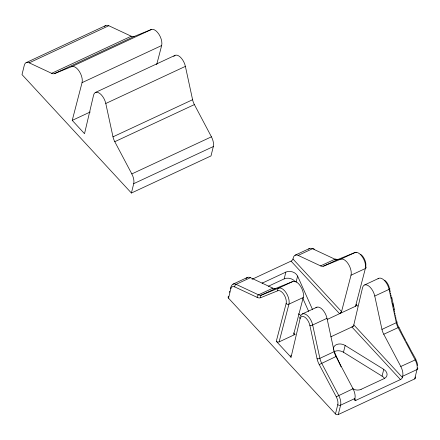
<?xml version="1.0" encoding="UTF-8"?>
<svg xmlns="http://www.w3.org/2000/svg" width="440" height="440" viewBox="0 0 440 440"><rect width="100%" height="100%" fill="white"/><g stroke="black" fill="none" stroke-linecap="round" stroke-linejoin="round"><path stroke-width="0.66" d="M417.659 367.868A2.041 1.485 13.9 0 1 417.021 369.545L414.706 378.911L338.289 414.535A2.041 1.485 13.9 0 1 335.467 413.947L228.52 298.166L230.835 288.8A8.157 4.142 65 0 1 234.751 286.897L257.175 297.38A12.238 6.215 65 0 0 260.695 297.693L277.871 290.736A8.157 4.142 65 0 1 283.954 294.564A8.157 4.142 65 0 1 286.121 303.556L276.293 341.297L291.043 357.264L300.102 318.692A2.041 1.474 13.2 0 1 300.322 316.707M131.406 193.028L133.722 183.667A10.197 5.181 65 0 0 131.824 173.927L114.785 141.697A10.197 5.181 65 0 1 112.992 136.835L105.787 103.483A10.197 5.181 65 0 0 99.534 93.269A10.197 5.181 65 0 0 93.583 95.123L84.524 133.683L72.232 120.379L82.055 82.649A10.197 5.181 65 0 0 79.343 71.412A10.197 5.181 65 0 0 71.748 66.627L54.566 73.585A10.197 5.181 65 0 1 51.634 73.326L29.216 62.838A10.197 5.181 65 0 0 24.316 65.219L22 74.586L131.406 193.028L211.007 155.92L213.323 146.553A10.197 5.181 65 0 0 211.426 136.818L194.387 104.588A10.197 5.181 65 0 1 192.594 99.726L185.389 66.374A10.197 5.181 65 0 0 179.965 56.799A10.197 5.181 65 0 0 173.805 56.469M229.273 292.325L229.565 291.154M297.567 276.072A7.662 5.588 13.9 0 0 285.846 272.079L284.191 278.872L268.362 286.253M252.049 279.296L291.055 261.113A2.041 0.935 -42.7 0 0 292.98 259.017L293.288 257.785A10.197 5.181 65 0 1 298.183 255.404L312.51 248.721A2.041 1.502 -64.9 0 1 314.226 249.315M296.07 282.227L297.6 276.067L312.499 309.474M384.362 378.202A7.662 5.588 13.9 0 0 382.058 376.134L343.486 352.253L345.164 345.477A7.623 5.561 13.9 0 0 337.161 344.355A7.623 5.561 13.9 0 0 333.454 349.267M335.467 413.947L337.783 404.586A8.157 4.142 65 0 0 336.264 396.792L319.226 364.562A12.238 6.215 65 0 1 317.07 358.727L309.87 325.375A8.157 4.142 65 0 0 304.865 317.207A8.157 4.142 65 0 0 300.102 318.692M338.289 414.535L340.604 405.174A10.197 5.181 65 0 0 338.707 395.434L321.668 363.204A10.197 5.181 65 0 1 319.875 358.341L312.67 324.99A10.197 5.181 65 0 0 306.812 315.062A10.197 5.181 65 0 0 300.713 315.827M315.876 307.83A10.197 5.181 65 0 1 321.992 309.111A10.197 5.181 65 0 1 326.997 318.312L334.202 351.665A10.197 5.181 65 0 0 335.995 356.527L353.034 388.757A10.197 5.181 65 0 1 354.932 398.492L354.629 399.729A2.041 0.935 -42.7 0 0 355.883 400.34L400.461 379.555A2.041 0.935 -42.7 0 0 402.386 377.459L402.694 376.228A10.197 5.181 65 0 0 400.796 366.487L383.757 334.257A10.197 5.181 65 0 1 381.959 329.395L374.759 296.043A10.197 5.181 65 0 0 368.506 285.83A10.197 5.181 65 0 0 362.549 287.689L353.815 324.88L402.386 377.459M382.08 376.118L383.752 369.341L345.164 345.477M156.656 64.735L161.656 45.54A10.197 5.181 65 0 0 158.945 34.298A10.197 5.181 65 0 0 151.344 29.513L134.167 36.471L54.566 73.585M276.293 341.297A2.041 1.485 13.9 0 0 279.114 341.886L288.937 304.156A10.197 5.181 65 0 0 286.226 292.919A10.197 5.181 65 0 0 278.625 288.134L261.448 295.091A10.197 5.181 65 0 1 258.517 294.833L236.093 284.345A10.197 5.181 65 0 0 231.325 286.291M260.695 297.693A2.041 1.755 67.9 0 1 261.448 295.091L275.776 288.409L292.958 281.452A10.197 5.181 65 0 1 300.553 286.236A10.197 5.181 65 0 1 303.264 297.479L293.793 333.867A2.041 0.929 -42.3 0 0 295.036 334.455L279.114 341.886M298.183 255.404L320.601 265.887A10.197 5.181 65 0 0 323.538 266.145L340.714 259.188A10.197 5.181 65 0 1 348.315 263.973A10.197 5.181 65 0 1 351.027 275.209L341.55 311.597A2.041 0.952 -42.4 0 1 339.609 313.698L291.055 261.113M327.228 319.451L355.531 306.257L365.354 268.532A2.041 1.496 14.6 0 0 365.827 266.569M402.023 333.498L398.965 327.234L383.757 334.257M319.226 364.562L335.995 356.527M336.264 396.792L353.034 388.757M364.738 284.895L378.714 278.355M26.114 62.651L105.716 25.542M29.216 62.838L108.812 25.729L131.236 36.212A10.197 5.181 65 0 0 134.167 36.471M51.634 73.326L131.236 36.212M71.748 66.627L151.344 29.513M82.055 82.649L161.656 45.54M95.414 92.472L175.016 55.363M105.787 103.483L185.389 66.374M72.232 120.379L90.266 111.969M112.992 136.835L192.594 99.726M114.785 141.697L194.387 104.588M131.824 173.927L211.426 136.818M133.722 183.667L213.323 146.553M232.997 284.163L247.324 277.481M295.086 255.216L309.414 248.534M275.776 288.409A10.197 5.181 65 0 1 272.844 288.151L250.426 277.668L236.093 284.345A2.041 1.502 -64.9 0 0 234.751 286.897M262.73 282.887L285.868 272.102M272.844 288.151L258.517 294.833A2.041 1.502 -64.9 0 0 257.175 297.38M320.601 265.887L334.928 259.204A10.197 5.181 65 0 0 337.865 259.468A2.041 1.755 67.9 0 1 339.235 259.485M323.538 266.145L337.865 259.468L355.042 252.505A2.041 1.755 67.9 0 1 356.235 252.456M292.958 281.452L278.625 288.134A2.041 1.755 67.9 0 0 277.871 290.736M340.714 259.188L355.042 252.505A10.197 5.181 65 0 1 362.643 257.29A10.197 5.181 65 0 1 365.354 268.532L351.027 275.209M303.264 297.479L288.937 304.156A2.041 1.496 14.6 0 1 286.121 303.556M326.997 318.312L312.67 324.99A2.041 0.715 -12.2 0 1 309.87 325.375M374.759 296.043L389.087 289.366A2.041 0.715 -12.2 0 0 389.57 288.299M330.853 336.804L353.496 326.249M334.202 351.665L319.875 358.341A2.041 0.715 -12.2 0 1 317.07 358.727M381.959 329.395L396.292 322.718A2.041 0.715 -12.2 0 0 396.671 321.618A12.238 6.215 65 0 0 398.827 327.454M400.796 366.487L416.036 359.541L411.604 351.626M361.075 389.351L384.208 378.565M354.932 398.492L340.604 405.174A2.041 1.485 13.9 0 1 337.783 404.586M402.694 376.228L417.021 369.545A10.197 5.181 65 0 0 415.124 359.81L398.084 327.58A10.197 5.181 65 0 1 396.292 322.718L389.087 289.366A10.197 5.181 65 0 0 384.131 280.209A10.197 5.181 65 0 0 378.026 278.822M302.297 313.984L316.976 307.164M335.841 259.837L336.77 260.271A2.041 1.502 -64.9 0 0 334.928 259.204L312.51 248.721A10.197 5.181 65 0 0 308.528 249.216M298.265 313.803L300.603 315.249M356.301 304.629L357.736 306.18M292.98 259.017L341.55 311.597A2.041 0.918 -42.3 0 1 339.609 313.682M400.461 379.555L351.901 326.992A2.041 0.952 -42.9 0 0 353.832 324.868M293.645 332.959L295.036 334.461M354.497 398.838L355.883 400.34M402.286 333.999L403.084 335.511M403.354 336.017L403.887 337.024M404.151 337.524L405.746 340.549M406.28 341.555L407.077 343.062M407.347 343.569L410.542 349.613M410.806 350.114L411.34 351.12M333.883 350.741L341.061 366.823M302.819 298.309L308.616 311.3M391.672 296.918L394.372 309.425M389.582 288.789L389.923 290.351M390.033 290.873L390.258 291.913M390.484 292.958L390.709 293.997M390.935 295.042L391.16 296.082M391.386 297.127L391.611 298.166M392.733 303.38L392.959 304.42M393.184 305.465L393.41 306.504M393.971 309.111L394.312 310.673M394.422 311.195L394.647 312.241M394.873 313.28L395.098 314.325M395.324 315.365L395.549 316.409M395.775 317.449L395.995 318.494M396.22 319.534L396.445 320.579M245.988 278.822A10.197 5.181 65 0 1 250.426 277.668M334.675 351.45A7.623 5.561 13.9 0 1 343.502 352.242M383.735 369.364A7.662 5.588 13.9 0 1 384.225 378.587M361.091 389.373A7.662 5.588 13.9 0 1 352.577 388.735M284.174 278.856A7.662 5.588 13.9 0 1 295.207 281.683M262.125 283.184A7.662 5.588 13.9 0 1 262.713 282.865M228.52 298.166A2.041 1.485 13.9 0 1 228.613 296.247M291.043 357.264A2.041 1.485 13.9 0 1 291.055 355.416M230.835 288.8A2.041 1.485 13.9 0 1 231.198 286.726M415.168 376.959A2.041 1.485 13.9 0 1 414.706 378.911M356.18 304.596A2.041 1.485 13.9 0 1 355.531 306.257M384.654 280.225A8.157 4.142 65 0 1 389.34 287.716M360.531 254.232A8.157 4.142 65 0 1 365.871 265.601M416.152 360.261A8.157 4.142 65 0 1 417.555 365.525M104.594 26.538A10.197 5.181 65 0 1 108.812 25.729"/></g></svg>
